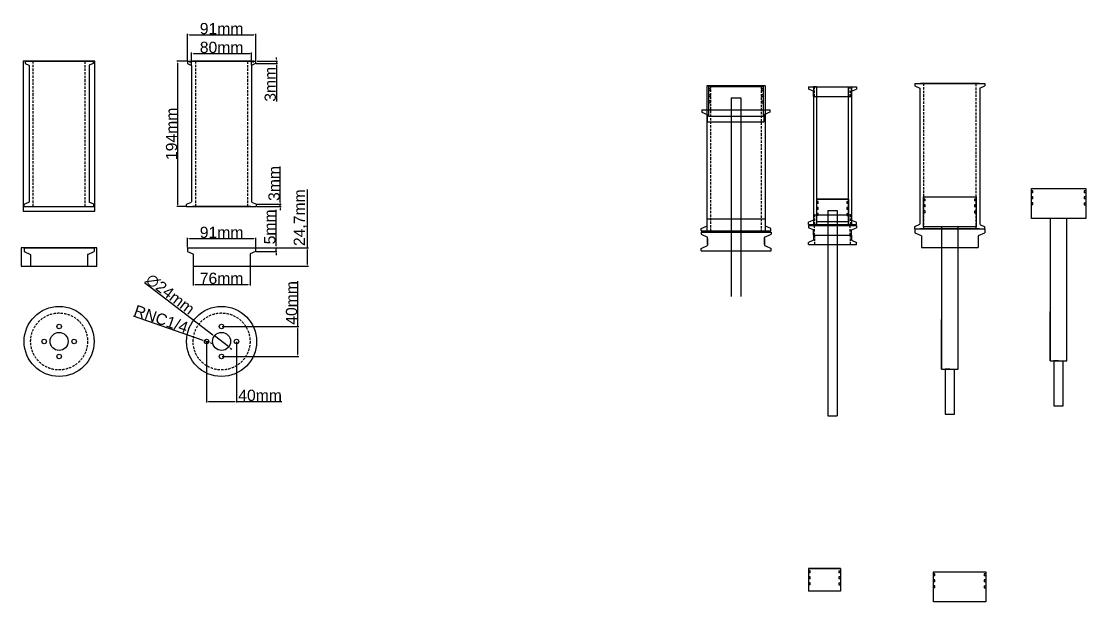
# Model space of a CAD drawing. Header units: centimetres. Extents: x 6534 to 31506, y 42826 to 109107.
# Drawn here: x 12514 to 13935, y 51168 to 51942 of the extents above; entities that cross this region are included whole.
import ezdxf

# ---------------------------------------------------------------- set-up
doc = ezdxf.new("R2010")
doc.units = ezdxf.units.CM
doc.header["$LTSCALE"] = 0.5
doc.linetypes.add('DASHED2', pattern=[9.525, 6.35, -3.175])
doc.styles.get("Standard").update_dxf_attribs({"font": 'arial.ttf'})
doc.dimstyles.new('ISO-25', dxfattribs={"dimtxt": 15, "dimasz": 2.5, "dimexe": 1.25, "dimexo": 0.625, "dimtad": 1, "dimtxsty": 'Standard', "dimcen": 2.5, "dimclrd": 1, "dimclre": 1, "dimadec": 0, "dimazin": 0, "dimtfac": 1, "dimtmove": 0, "dimatfit": 3, "dimfxl": 1, "dimarcsym": 0})

# ---------------------------------------------------------------- blocks, each defined once
blk = doc.blocks.new('*D456')
at = {"color": 1, "lineweight": -2, "transparency": 16777216}
for p, q in [((12736.1, 51889.8), (12736.1, 51925.6)), ((12827.1, 51889.8), (12827.1, 51925.6)), ((12738.6, 51924.3), (12824.6, 51924.3))]:
    blk.add_line(p, q, dxfattribs=at)
at = {"color": 1, "transparency": 16777216}
for points in [[(12738.6, 51924.7), (12738.6, 51923.9), (12736.1, 51924.3)], [(12824.6, 51924.7), (12824.6, 51923.9), (12827.1, 51924.3)]]:
    blk.add_solid(points, dxfattribs=at)
at = {"layer": 'Defpoints', "color": 0, "transparency": 16777216}
for p in [(12827.1, 51924.3), (12736.1, 51889.2), (12827.1, 51889.2)]:
    blk.add_point(p, dxfattribs=at)
at = {"color": 0, "transparency": 16777216, "insert": (12781.6, 51932.6), "char_height": 15, "attachment_point": 5}
blk.add_mtext('91mm', dxfattribs=at)
blk = doc.blocks.new('*D457')
at = {"color": 1, "lineweight": -2, "transparency": 16777216}
for p, q in [((12741.6, 51884), (12741.6, 51900.6)), ((12744.1, 51899.3), (12819.1, 51899.3)), ((12821.6, 51883.7), (12821.6, 51900.6))]:
    blk.add_line(p, q, dxfattribs=at)
at = {"color": 1, "transparency": 16777216}
for points in [[(12744.1, 51899.7), (12744.1, 51898.9), (12741.6, 51899.3)], [(12819.1, 51899.7), (12819.1, 51898.9), (12821.6, 51899.3)]]:
    blk.add_solid(points, dxfattribs=at)
at = {"layer": 'Defpoints', "color": 0, "transparency": 16777216}
for p in [(12821.6, 51899.3), (12741.6, 51883.4), (12821.6, 51883.1)]:
    blk.add_point(p, dxfattribs=at)
at = {"color": 0, "transparency": 16777216, "insert": (12781.6, 51907.6), "char_height": 15, "attachment_point": 5}
blk.add_mtext('80mm', dxfattribs=at)
blk = doc.blocks.new('*D458')
at = {"color": 1, "lineweight": -2, "transparency": 16777216}
for p, q in [((12827.7, 51886.2), (12856.1, 51886.2)), ((12829, 51889.2), (12856.1, 51889.2)), ((12854.9, 51891.7), (12854.9, 51894.2)), ((12854.9, 51889.2), (12854.9, 51886.2)), ((12854.9, 51883.7), (12854.9, 51835.6))]:
    blk.add_line(p, q, dxfattribs=at)
at = {"color": 1, "transparency": 16777216}
for points in [[(12854.4, 51891.7), (12855.3, 51891.7), (12854.9, 51889.2)], [(12854.4, 51883.7), (12855.3, 51883.7), (12854.9, 51886.2)]]:
    blk.add_solid(points, dxfattribs=at)
at = {"layer": 'Defpoints', "color": 0, "transparency": 16777216}
for p in [(12827.1, 51886.2), (12828.3, 51889.2), (12854.9, 51886.2)]:
    blk.add_point(p, dxfattribs=at)
at = {"color": 0, "transparency": 16777216, "insert": (12846.6, 51858.4), "char_height": 15, "attachment_point": 5, "rotation": 90}
blk.add_mtext('3mm', dxfattribs=at)
blk = doc.blocks.new('*D459')
at = {"color": 1, "lineweight": -2, "transparency": 16777216}
for p, q in [((12860, 51700.7), (12860, 51748.8)), ((12829, 51698.2), (12861.2, 51698.2)), ((12860, 51695.2), (12860, 51698.2)), ((12829, 51695.2), (12861.2, 51695.2)), ((12860, 51692.7), (12860, 51690.2))]:
    blk.add_line(p, q, dxfattribs=at)
at = {"color": 1, "transparency": 16777216}
for points in [[(12859.5, 51700.7), (12860.4, 51700.7), (12860, 51698.2)], [(12859.5, 51692.7), (12860.4, 51692.7), (12860, 51695.2)]]:
    blk.add_solid(points, dxfattribs=at)
at = {"layer": 'Defpoints', "color": 0, "transparency": 16777216}
for p in [(12828.3, 51698.2), (12860, 51698.2), (12828.3, 51695.2)]:
    blk.add_point(p, dxfattribs=at)
at = {"color": 0, "transparency": 16777216, "insert": (12851.7, 51726), "char_height": 15, "attachment_point": 5, "rotation": 90}
blk.add_mtext('3mm', dxfattribs=at)
blk = doc.blocks.new('*D460')
at = {"color": 1, "lineweight": -2, "transparency": 16777216}
for p, q in [((12735.5, 51889.2), (12721.9, 51889.2)), ((12723.2, 51697.7), (12723.2, 51886.7)), ((12734.2, 51695.2), (12721.9, 51695.2))]:
    blk.add_line(p, q, dxfattribs=at)
at = {"color": 1, "transparency": 16777216}
for points in [[(12722.8, 51886.7), (12723.6, 51886.7), (12723.2, 51889.2)], [(12722.8, 51697.7), (12723.6, 51697.7), (12723.2, 51695.2)]]:
    blk.add_solid(points, dxfattribs=at)
at = {"layer": 'Defpoints', "color": 0, "transparency": 16777216}
for p in [(12723.2, 51889.2), (12736.1, 51889.2), (12734.8, 51695.2)]:
    blk.add_point(p, dxfattribs=at)
at = {"color": 0, "transparency": 16777216, "insert": (12714.9, 51792.2), "char_height": 15, "attachment_point": 5, "rotation": 90}
blk.add_mtext('194mm', dxfattribs=at)
blk = doc.blocks.new('*D461')
at = {"color": 1, "lineweight": -2, "transparency": 16777216}
for p, q in [((12736.1, 51640.9), (12736.1, 51653.7)), ((12738.6, 51652.4), (12824.6, 51652.4)), ((12827.1, 51640.9), (12827.1, 51653.7))]:
    blk.add_line(p, q, dxfattribs=at)
at = {"color": 1, "transparency": 16777216}
for points in [[(12738.6, 51652.8), (12738.6, 51652), (12736.1, 51652.4)], [(12824.6, 51652.8), (12824.6, 51652), (12827.1, 51652.4)]]:
    blk.add_solid(points, dxfattribs=at)
at = {"layer": 'Defpoints', "color": 0, "transparency": 16777216}
for p in [(12827.1, 51652.4), (12736.1, 51640.3), (12827.1, 51640.3)]:
    blk.add_point(p, dxfattribs=at)
at = {"color": 0, "transparency": 16777216, "insert": (12781.6, 51660.7), "char_height": 15, "attachment_point": 5}
blk.add_mtext('91mm', dxfattribs=at)
blk = doc.blocks.new('*D462')
at = {"color": 1, "lineweight": -2, "transparency": 16777216}
for p, q in [((12854.3, 51642.8), (12854.3, 51690.9)), ((12827.7, 51640.3), (12855.5, 51640.3)), ((12827.7, 51635.3), (12855.5, 51635.3)), ((12854.3, 51635.3), (12854.3, 51640.3)), ((12854.3, 51632.8), (12854.3, 51630.3))]:
    blk.add_line(p, q, dxfattribs=at)
at = {"color": 1, "transparency": 16777216}
for points in [[(12853.9, 51642.8), (12854.7, 51642.8), (12854.3, 51640.3)], [(12853.9, 51632.8), (12854.7, 51632.8), (12854.3, 51635.3)]]:
    blk.add_solid(points, dxfattribs=at)
at = {"layer": 'Defpoints', "color": 0, "transparency": 16777216}
for p in [(12827.1, 51640.3), (12827.1, 51635.3), (12854.3, 51640.3)]:
    blk.add_point(p, dxfattribs=at)
at = {"color": 0, "transparency": 16777216, "insert": (12846, 51668.1), "char_height": 15, "attachment_point": 5, "rotation": 90}
blk.add_mtext('5mm', dxfattribs=at)
blk = doc.blocks.new('*D463')
at = {"color": 1, "lineweight": -2, "transparency": 16777216}
for p, q in [((12743.6, 51615), (12743.6, 51589.9)), ((12819.6, 51615), (12819.6, 51589.9)), ((12746.1, 51591.2), (12817.1, 51591.2))]:
    blk.add_line(p, q, dxfattribs=at)
at = {"color": 1, "transparency": 16777216}
for points in [[(12746.1, 51591.6), (12746.1, 51590.7), (12743.6, 51591.2)], [(12817.1, 51591.6), (12817.1, 51590.7), (12819.6, 51591.2)]]:
    blk.add_solid(points, dxfattribs=at)
at = {"layer": 'Defpoints', "color": 0, "transparency": 16777216}
for p in [(12743.6, 51615.6), (12819.6, 51615.6), (12819.6, 51591.2)]:
    blk.add_point(p, dxfattribs=at)
at = {"color": 0, "transparency": 16777216, "insert": (12781.6, 51599.4), "char_height": 15, "attachment_point": 5}
blk.add_mtext('76mm', dxfattribs=at)
blk = doc.blocks.new('*D464')
at = {"color": 1, "lineweight": -2, "transparency": 16777216}
for p, q in [((12761.6, 51514.6), (12761.6, 51433.7)), ((12801.6, 51514.6), (12801.6, 51433.7)), ((12764.1, 51434.9), (12799.1, 51434.9)), ((12801.6, 51434.9), (12861.9, 51434.9))]:
    blk.add_line(p, q, dxfattribs=at)
at = {"color": 1, "transparency": 16777216}
for points in [[(12764.1, 51435.4), (12764.1, 51434.5), (12761.6, 51434.9)], [(12799.1, 51435.4), (12799.1, 51434.5), (12801.6, 51434.9)]]:
    blk.add_solid(points, dxfattribs=at)
at = {"layer": 'Defpoints', "color": 0, "transparency": 16777216}
for p in [(12761.6, 51515.2), (12801.6, 51515.2), (12801.6, 51434.9)]:
    blk.add_point(p, dxfattribs=at)
at = {"color": 0, "transparency": 16777216, "insert": (12833, 51443.2), "char_height": 15, "attachment_point": 5}
blk.add_mtext('40mm', dxfattribs=at)
blk = doc.blocks.new('*D465')
at = {"color": 1, "lineweight": -2, "transparency": 16777216}
for p, q in [((12883.3, 51535.2), (12883.3, 51595.6)), ((12782.2, 51535.2), (12884.5, 51535.2)), ((12883.3, 51497.7), (12883.3, 51532.7)), ((12782.2, 51495.2), (12884.5, 51495.2))]:
    blk.add_line(p, q, dxfattribs=at)
at = {"color": 1, "transparency": 16777216}
for points in [[(12882.9, 51532.7), (12883.7, 51532.7), (12883.3, 51535.2)], [(12882.9, 51497.7), (12883.7, 51497.7), (12883.3, 51495.2)]]:
    blk.add_solid(points, dxfattribs=at)
at = {"layer": 'Defpoints', "color": 0, "transparency": 16777216}
for p in [(12781.6, 51535.2), (12883.3, 51535.2), (12781.6, 51495.2)]:
    blk.add_point(p, dxfattribs=at)
at = {"color": 0, "transparency": 16777216, "insert": (12875, 51566.6), "char_height": 15, "attachment_point": 5, "rotation": 90}
blk.add_mtext('40mm', dxfattribs=at)
blk = doc.blocks.new('*D466')
at = {"color": 1, "lineweight": -2, "transparency": 16777216}
for p, q in [((12678.5, 51593.7), (12770, 51524)), ((12791.1, 51507.9), (12772, 51522.5)), ((12793.1, 51506.4), (12795.1, 51504.9))]:
    blk.add_line(p, q, dxfattribs=at)
at = {"color": 1, "transparency": 16777216}
for points in [[(12770.3, 51524.3), (12769.8, 51523.7), (12772, 51522.5)], [(12793.4, 51506.8), (12792.9, 51506.1), (12791.1, 51507.9)]]:
    blk.add_solid(points, dxfattribs=at)
at = {"layer": 'Defpoints', "color": 0, "transparency": 16777216}
for p in [(12772, 51522.5), (12791.1, 51507.9)]:
    blk.add_point(p, dxfattribs=at)
at = {"color": 0, "transparency": 16777216, "insert": (12713, 51578.3), "char_height": 15, "attachment_point": 5, "rotation": 322.727}
blk.add_mtext('∅24mm', dxfattribs=at)
blk = doc.blocks.new('*D467')
at = {"color": 1, "lineweight": -2, "transparency": 16777216}
for p, q in [((12663.5, 51549.2), (12756.4, 51517)), ((12764.4, 51514.2), (12758.7, 51516.2)), ((12766.8, 51513.4), (12769.1, 51512.6))]:
    blk.add_line(p, q, dxfattribs=at)
at = {"color": 1, "transparency": 16777216}
for points in [[(12756.5, 51517.4), (12756.2, 51516.6), (12758.7, 51516.2)], [(12766.9, 51513.8), (12766.6, 51513), (12764.4, 51514.2)]]:
    blk.add_solid(points, dxfattribs=at)
at = {"layer": 'Defpoints', "color": 0, "transparency": 16777216}
for p in [(12758.7, 51516.2), (12764.4, 51514.2)]:
    blk.add_point(p, dxfattribs=at)
at = {"color": 0, "transparency": 16777216, "insert": (12700.8, 51545.1), "char_height": 15, "attachment_point": 5, "rotation": 340.883}
blk.add_mtext('RNC1/4', dxfattribs=at)
blk = doc.blocks.new('*D468')
at = {"color": 1, "lineweight": -2, "transparency": 16777216}
for p, q in [((12896.4, 51640.3), (12896.4, 51717.8)), ((12827.7, 51640.3), (12897.6, 51640.3)), ((12896.4, 51618.1), (12896.4, 51637.8)), ((12820.2, 51615.6), (12897.6, 51615.6))]:
    blk.add_line(p, q, dxfattribs=at)
at = {"color": 1, "transparency": 16777216}
for points in [[(12896, 51637.8), (12896.8, 51637.8), (12896.4, 51640.3)], [(12896, 51618.1), (12896.8, 51618.1), (12896.4, 51615.6)]]:
    blk.add_solid(points, dxfattribs=at)
at = {"layer": 'Defpoints', "color": 0, "transparency": 16777216}
for p in [(12827.1, 51640.3), (12896.4, 51640.3), (12819.6, 51615.6)]:
    blk.add_point(p, dxfattribs=at)
at = {"color": 0, "transparency": 16777216, "insert": (12886.8, 51680.3), "char_height": 15, "attachment_point": 5, "rotation": 90}
blk.add_mtext('24,7mm', dxfattribs=at)

msp = doc.modelspace()

# ---------------------------------------------------------------- linework, layer by layer
at = {"color": 1}
for p, q in [((12612.486, 51889.193), (12516.886, 51889.193)), ((12516.886, 51889.193), (12516.886, 51689.193)), ((12612.486, 51689.193), (12612.486, 51889.193)), ((12516.886, 51689.193), (12612.486, 51689.193)), ((12615.186, 51640.296), (12514.186, 51640.296)), ((12514.186, 51640.296), (12514.186, 51615.596)), ((12615.186, 51615.596), (12615.186, 51640.296)), ((12514.186, 51615.596), (12615.186, 51615.596))]:
    msp.add_line(p, q, dxfattribs=at)
for p, q in [((12519.186, 51889.193), (12610.186, 51889.193)), ((12519.186, 51889.193), (12519.186, 51886.193)), ((12519.186, 51886.193), (12524.394, 51883.813)), ((12524.686, 51883.358), (12524.686, 51701.486)), ((12603.686, 51889.193), (12525.686, 51889.193)), ((12604.686, 51883.358), (12604.686, 51701.486)), ((12610.186, 51886.193), (12604.979, 51883.813)), ((12610.186, 51889.193), (12610.186, 51886.193)), ((12736.08, 51889.193), (12827.08, 51889.193)), ((12736.08, 51889.193), (12827.08, 51889.193)), ((12736.08, 51889.193), (12827.08, 51889.193)), ((12736.08, 51889.193), (12736.08, 51886.193)), ((12736.08, 51886.193), (12741.58, 51883.679)), ((12738.38, 51889.193), (12740.38, 51889.193)), ((12741.58, 51883.679), (12741.58, 51701.486)), ((12820.58, 51889.193), (12742.58, 51889.193)), ((12742.58, 51889.193), (12746.08, 51889.193)), ((12827.08, 51886.193), (12821.58, 51883.679)), ((12821.58, 51883.679), (12821.58, 51701.486)), ((12824.78, 51889.193), (12822.78, 51889.193)), ((12827.08, 51889.193), (12827.08, 51886.193)), ((13507.426, 51856.221), (13429.426, 51856.221)), ((13429.426, 51856.221), (13429.426, 51661.221)), ((13432.176, 51815.221), (13432.176, 51855.221)), ((13432.176, 51855.221), (13504.676, 51855.221)), ((13504.676, 51855.221), (13504.676, 51815.221)), ((13507.426, 51856.221), (13507.426, 51661.221)), ((13565.095, 51854.862), (13629.095, 51854.862)), ((13565.095, 51854.862), (13565.095, 51851.862)), ((13575.845, 51854.862), (13571.845, 51854.862)), ((13571.845, 51854.862), (13571.845, 51669.862)), ((13571.845, 51854.862), (13571.845, 51822.862)), ((13571.845, 51854.862), (13571.845, 51822.862)), ((13571.845, 51854.862), (13622.345, 51854.862)), ((13571.845, 51854.862), (13622.345, 51854.862)), ((13575.845, 51854.862), (13575.845, 51669.862)), ((13618.345, 51669.862), (13618.345, 51854.862)), ((13618.345, 51854.862), (13622.345, 51854.862)), ((13622.345, 51854.862), (13622.345, 51669.862)), ((13629.095, 51854.862), (13629.095, 51851.862)), ((13707.117, 51859.304), (13800.617, 51859.304)), ((13707.117, 51859.304), (13707.117, 51856.304)), ((13707.117, 51856.304), (13713.867, 51853.218)), ((13708.367, 51859.304), (13799.367, 51859.304)), ((13792.867, 51859.304), (13714.867, 51859.304)), ((13714.867, 51859.304), (13718.367, 51859.304)), ((13793.867, 51853.218), (13800.617, 51856.304)), ((13800.617, 51859.304), (13800.617, 51856.304)), ((13434.276, 51852.221), (13432.176, 51852.221)), ((13434.276, 51849.621), (13432.176, 51849.621)), ((13434.276, 51844.221), (13432.176, 51844.221)), ((13434.276, 51841.621), (13432.176, 51841.621)), ((13434.276, 51849.621), (13434.276, 51852.221)), ((13434.276, 51841.621), (13434.276, 51844.221)), ((13462.076, 51840.221), (13474.776, 51840.221)), ((13462.076, 51840.221), (13462.076, 51575.221)), ((13474.776, 51840.221), (13474.776, 51575.221)), ((13502.576, 51852.221), (13502.576, 51849.621)), ((13504.676, 51852.221), (13502.576, 51852.221)), ((13504.676, 51849.621), (13502.576, 51849.621)), ((13502.576, 51844.221), (13502.576, 51841.621)), ((13504.676, 51844.221), (13502.576, 51844.221)), ((13504.676, 51841.621), (13502.576, 51841.621)), ((13571.695, 51849.162), (13565.095, 51851.862)), ((13571.695, 51842.162), (13571.695, 51849.162)), ((13571.695, 51842.162), (13573.195, 51842.162)), ((13571.695, 51842.162), (13622.495, 51842.162)), ((13622.495, 51842.162), (13620.995, 51842.162)), ((13622.495, 51849.162), (13629.095, 51851.862)), ((13622.495, 51842.162), (13622.495, 51849.162)), ((13713.867, 51853.218), (13713.867, 51671.596)), ((13793.867, 51853.218), (13793.867, 51671.596)), ((13434.276, 51836.221), (13432.176, 51836.221)), ((13434.276, 51833.621), (13432.176, 51833.621)), ((13434.276, 51833.621), (13434.276, 51836.221)), ((13502.576, 51836.221), (13502.576, 51833.621)), ((13502.576, 51836.221), (13504.676, 51836.221)), ((13502.576, 51833.621), (13504.676, 51833.621)), ((13422.676, 51824.221), (13513.676, 51824.221)), ((13422.676, 51824.221), (13422.676, 51821.221)), ((13422.676, 51821.221), (13429.884, 51817.926)), ((13430.176, 51808.221), (13430.176, 51817.471)), ((13504.676, 51815.221), (13432.176, 51815.221)), ((13492.126, 51815.221), (13466.226, 51815.221)), ((13506.176, 51808.221), (13506.176, 51817.471)), ((13513.676, 51821.221), (13506.468, 51817.926)), ((13513.676, 51824.221), (13513.676, 51821.221)), ((13430.176, 51808.221), (13506.176, 51808.221)), ((12518.186, 51698.193), (12524.394, 51701.031)), ((12518.186, 51695.193), (12518.186, 51698.193)), ((12611.186, 51698.193), (12604.979, 51701.031)), ((12611.186, 51695.193), (12611.186, 51698.193)), ((12734.83, 51698.193), (12741.58, 51701.279)), ((12734.83, 51695.193), (12734.83, 51698.193)), ((12821.58, 51701.279), (12828.33, 51698.193)), ((12828.33, 51695.193), (12828.33, 51698.193)), ((13618.345, 51704.862), (13575.845, 51704.862)), ((13575.845, 51704.862), (13618.345, 51704.862)), ((13575.845, 51704.862), (13575.845, 51674.862)), ((13577.945, 51701.862), (13575.845, 51701.862)), ((13577.945, 51699.262), (13575.845, 51699.262)), ((13577.945, 51699.262), (13577.945, 51701.862)), ((13584.145, 51704.862), (13610.045, 51704.862)), ((13586.245, 51704.862), (13607.945, 51704.862)), ((13616.245, 51701.862), (13616.245, 51699.262)), ((13616.245, 51701.862), (13618.345, 51701.862)), ((13618.345, 51699.262), (13616.245, 51699.262)), ((13618.345, 51704.862), (13618.345, 51674.862)), ((12518.186, 51695.193), (12611.186, 51695.193)), ((12524.686, 51695.193), (12604.686, 51695.193)), ((12734.83, 51695.193), (12828.33, 51695.193)), ((12736.08, 51695.193), (12827.08, 51695.193)), ((12820.58, 51695.193), (12742.58, 51695.193)), ((12742.58, 51695.193), (12746.08, 51695.193)), ((13571.695, 51684.062), (13573.195, 51684.062)), ((13571.695, 51684.062), (13622.495, 51684.062)), ((13571.695, 51684.062), (13571.695, 51677.062)), ((13571.695, 51684.062), (13573.195, 51684.062)), ((13571.695, 51684.062), (13622.495, 51684.062)), ((13577.945, 51693.862), (13575.845, 51693.862)), ((13577.945, 51691.262), (13575.845, 51691.262)), ((13577.945, 51685.862), (13575.845, 51685.862)), ((13577.945, 51691.262), (13577.945, 51693.862)), ((13577.945, 51683.262), (13577.945, 51685.862)), ((13590.745, 51689.862), (13603.445, 51689.862)), ((13590.745, 51689.862), (13590.745, 51415.862)), ((13603.445, 51689.862), (13603.445, 51415.862)), ((13616.245, 51693.862), (13616.245, 51691.262)), ((13618.345, 51693.862), (13616.245, 51693.862)), ((13618.345, 51691.262), (13616.245, 51691.262)), ((13616.245, 51685.862), (13616.245, 51683.262)), ((13616.245, 51685.862), (13618.345, 51685.862)), ((13622.495, 51684.062), (13620.995, 51684.062)), ((13622.495, 51684.062), (13620.995, 51684.062)), ((13622.495, 51684.062), (13622.495, 51677.062)), ((13429.426, 51678.721), (13507.426, 51678.721)), ((13429.426, 51678.721), (13429.426, 51669.471)), ((13571.695, 51677.062), (13565.095, 51674.362)), ((13565.095, 51671.362), (13565.095, 51674.362)), ((13565.095, 51671.362), (13629.095, 51671.362)), ((13565.095, 51669.862), (13629.095, 51669.862)), ((13565.095, 51669.862), (13565.095, 51666.862)), ((13571.845, 51669.862), (13575.845, 51669.862)), ((13577.945, 51683.262), (13575.845, 51683.262)), ((13618.345, 51674.862), (13575.845, 51674.862)), ((13575.845, 51670.862), (13575.845, 51671.362)), ((13575.845, 51671.362), (13618.345, 51671.362)), ((13575.845, 51669.862), (13575.845, 51670.862)), ((13575.845, 51669.862), (13618.345, 51669.862)), ((13607.945, 51674.862), (13586.245, 51674.862)), ((13616.245, 51683.262), (13618.345, 51683.262)), ((13618.345, 51671.362), (13618.345, 51669.862)), ((13622.345, 51669.862), (13618.345, 51669.862)), ((13622.495, 51677.062), (13629.095, 51674.362)), ((13629.095, 51671.362), (13629.095, 51674.362)), ((13629.095, 51669.862), (13629.095, 51666.862)), ((13707.117, 51668.511), (13713.867, 51671.596)), ((13793.867, 51671.389), (13800.617, 51668.304)), ((13887.993, 51679.135), (13887.995, 51489.135)), ((13909.995, 51489.135), (13909.995, 51679.135)), ((13421.676, 51661.221), (13515.176, 51661.221)), ((13421.676, 51661.221), (13421.676, 51658.221)), ((13421.676, 51658.221), (13430.134, 51654.355)), ((13421.926, 51665.721), (13429.134, 51669.016)), ((13421.926, 51662.721), (13421.926, 51665.721)), ((13421.926, 51662.721), (13514.926, 51662.721)), ((13429.426, 51661.221), (13432.926, 51661.221)), ((13432.176, 51662.721), (13504.676, 51662.721)), ((13432.176, 51662.721), (13432.176, 51661.221)), ((13504.676, 51662.721), (13504.676, 51661.221)), ((13506.718, 51654.355), (13515.176, 51658.221)), ((13514.926, 51665.721), (13507.718, 51669.016)), ((13514.926, 51662.721), (13514.926, 51665.721)), ((13515.176, 51661.221), (13515.176, 51658.221)), ((13571.695, 51664.162), (13565.095, 51666.862)), ((13571.695, 51657.162), (13571.695, 51664.162)), ((13571.695, 51657.162), (13573.195, 51657.162)), ((13571.695, 51657.162), (13622.495, 51657.162)), ((13571.695, 51657.162), (13571.695, 51650.162)), ((13571.695, 51657.162), (13573.195, 51657.162)), ((13571.695, 51657.162), (13622.495, 51657.162)), ((13622.495, 51657.162), (13620.995, 51657.162)), ((13622.495, 51657.162), (13620.995, 51657.162)), ((13622.495, 51664.162), (13629.095, 51666.862)), ((13622.495, 51657.162), (13622.495, 51664.162)), ((13622.495, 51657.162), (13622.495, 51650.162)), ((13707.117, 51665.511), (13707.117, 51668.511)), ((13707.117, 51665.304), (13800.617, 51665.304)), ((13707.117, 51665.304), (13707.117, 51660.304)), ((13707.117, 51665.304), (13800.617, 51665.304)), ((13707.117, 51660.304), (13715.575, 51656.437)), ((13708.367, 51665.304), (13799.367, 51665.304)), ((13792.867, 51665.304), (13714.867, 51665.304)), ((13715.867, 51655.983), (13715.867, 51640.604)), ((13716.117, 51665.304), (13719.617, 51665.304)), ((13716.117, 51665.304), (13719.617, 51665.304)), ((13742.867, 51668.304), (13742.869, 51478.304)), ((13764.869, 51478.304), (13764.869, 51668.304)), ((13791.867, 51655.983), (13791.867, 51640.604)), ((13792.159, 51656.437), (13800.617, 51660.304)), ((13800.617, 51665.304), (13800.617, 51668.304)), ((13800.617, 51665.304), (13800.617, 51660.304)), ((13421.676, 51639.221), (13430.134, 51643.087)), ((13430.426, 51645.221), (13430.426, 51653.9)), ((13430.426, 51652.221), (13430.426, 51643.542)), ((13506.426, 51645.221), (13506.426, 51653.9)), ((13506.426, 51652.221), (13506.426, 51643.542)), ((13506.718, 51643.087), (13515.176, 51639.221)), ((13571.695, 51650.162), (13565.095, 51647.462)), ((13565.095, 51644.462), (13565.095, 51647.462)), ((13565.095, 51644.462), (13629.095, 51644.462)), ((13622.495, 51650.162), (13629.095, 51647.462)), ((13629.095, 51644.462), (13629.095, 51647.462)), ((12517.936, 51640.296), (12611.436, 51640.296)), ((12517.936, 51640.296), (12517.936, 51635.296)), ((12517.936, 51635.296), (12526.394, 51631.429)), ((12525.686, 51640.296), (12529.186, 51640.296)), ((12526.686, 51630.974), (12526.686, 51615.596)), ((12602.686, 51630.974), (12602.686, 51615.596)), ((12602.979, 51631.429), (12611.436, 51635.296)), ((12611.436, 51640.296), (12611.436, 51635.296)), ((12736.08, 51640.296), (12827.08, 51640.296)), ((12736.08, 51640.296), (12827.08, 51640.296)), ((12736.08, 51640.296), (12736.08, 51635.296)), ((12736.08, 51635.296), (12743.288, 51632.001)), ((12742.58, 51640.296), (12746.08, 51640.296)), ((12743.58, 51631.546), (12743.58, 51615.596)), ((12819.58, 51631.546), (12819.58, 51615.596)), ((12827.08, 51635.296), (12819.872, 51632.001)), ((12827.08, 51640.296), (12827.08, 51635.296)), ((13421.676, 51636.221), (13421.676, 51639.221)), ((13421.676, 51636.221), (13515.176, 51636.221)), ((13515.176, 51636.221), (13515.176, 51639.221)), ((13715.867, 51640.604), (13791.867, 51640.604)), ((12526.686, 51615.596), (12602.686, 51615.596)), ((12743.58, 51615.596), (12819.58, 51615.596)), ((13742.869, 51478.304), (13742.869, 51544.476)), ((13887.995, 51489.135), (13887.995, 51555.307)), ((13887.995, 51489.135), (13909.995, 51489.135)), ((13898.995, 51489.135), (13892.645, 51489.135)), ((13892.645, 51489.135), (13892.645, 51429.135)), ((13905.345, 51429.135), (13905.345, 51489.135)), ((13742.869, 51478.304), (13764.869, 51478.304)), ((13753.869, 51478.304), (13747.519, 51478.304)), ((13747.519, 51478.304), (13747.519, 51418.304)), ((13760.219, 51418.304), (13760.219, 51478.304)), ((13892.645, 51429.135), (13905.345, 51429.135)), ((13590.745, 51415.862), (13603.445, 51415.862)), ((13747.519, 51418.304), (13760.219, 51418.304)), ((13607.715, 51212.161), (13565.215, 51212.161)), ((13565.215, 51212.161), (13607.715, 51212.161)), ((13565.215, 51212.161), (13565.215, 51182.161)), ((13567.315, 51209.161), (13565.215, 51209.161)), ((13567.315, 51206.561), (13565.215, 51206.561)), ((13567.315, 51201.161), (13565.215, 51201.161)), ((13567.315, 51206.561), (13567.315, 51209.161)), ((13567.315, 51198.561), (13567.315, 51201.161)), ((13573.515, 51212.161), (13599.415, 51212.161)), ((13575.615, 51212.161), (13597.315, 51212.161)), ((13605.615, 51209.161), (13605.615, 51206.561)), ((13605.615, 51209.161), (13607.715, 51209.161)), ((13607.715, 51206.561), (13605.615, 51206.561)), ((13605.615, 51201.161), (13605.615, 51198.561)), ((13607.715, 51201.161), (13605.615, 51201.161)), ((13607.715, 51212.161), (13607.715, 51182.161)), ((13567.315, 51198.561), (13565.215, 51198.561)), ((13567.315, 51193.161), (13565.215, 51193.161)), ((13567.315, 51190.561), (13565.215, 51190.561)), ((13567.315, 51190.561), (13567.315, 51193.161)), ((13607.715, 51198.561), (13605.615, 51198.561)), ((13605.615, 51193.161), (13605.615, 51190.561)), ((13605.615, 51193.161), (13607.715, 51193.161)), ((13605.615, 51190.561), (13607.715, 51190.561)), ((13607.715, 51182.161), (13565.215, 51182.161)), ((13597.315, 51182.161), (13575.615, 51182.161))]:
    msp.add_line(p, q)
at = {"linetype": 'DASHED2'}
for p, q in [((12529.686, 51889.193), (12529.686, 51695.193)), ((12599.686, 51695.193), (12599.686, 51889.193)), ((12746.58, 51889.193), (12746.58, 51695.193)), ((12816.58, 51695.193), (12816.58, 51889.193)), ((13434.426, 51856.221), (13434.426, 51661.221)), ((13502.426, 51661.221), (13502.426, 51856.221)), ((13573.195, 51842.162), (13573.195, 51854.862)), ((13620.995, 51842.162), (13620.995, 51854.862)), ((13718.867, 51859.304), (13718.867, 51665.304)), ((13788.867, 51665.304), (13788.867, 51859.304)), ((13573.195, 51684.062), (13573.195, 51671.362)), ((13620.995, 51684.062), (13620.995, 51671.362)), ((13573.195, 51657.162), (13573.195, 51669.862)), ((13620.995, 51657.162), (13620.995, 51669.862)), ((13573.195, 51657.162), (13573.195, 51644.462)), ((13620.995, 51657.162), (13620.995, 51644.462))]:
    msp.add_line(p, q, dxfattribs=at)
at = {"color": 3}
for p, q in [((13862.743, 51679.135), (13862.743, 51719.135)), ((13862.743, 51719.135), (13935.243, 51719.135)), ((13864.843, 51716.135), (13862.743, 51716.135)), ((13864.843, 51713.535), (13862.743, 51713.535)), ((13864.843, 51713.535), (13864.843, 51716.135)), ((13933.143, 51716.135), (13933.143, 51713.535)), ((13935.243, 51716.135), (13933.143, 51716.135)), ((13935.243, 51713.535), (13933.143, 51713.535)), ((13935.243, 51719.135), (13935.243, 51679.135)), ((13718.867, 51668.304), (13718.867, 51708.304)), ((13718.867, 51708.304), (13788.867, 51708.304)), ((13720.967, 51705.304), (13718.867, 51705.304)), ((13720.967, 51702.704), (13718.867, 51702.704)), ((13720.967, 51702.704), (13720.967, 51705.304)), ((13786.767, 51705.304), (13786.767, 51702.704)), ((13788.867, 51705.304), (13786.767, 51705.304)), ((13788.867, 51702.704), (13786.767, 51702.704)), ((13788.867, 51708.304), (13788.867, 51668.304)), ((13864.843, 51708.135), (13862.743, 51708.135)), ((13864.843, 51705.535), (13862.743, 51705.535)), ((13864.843, 51700.135), (13862.743, 51700.135)), ((13864.843, 51705.535), (13864.843, 51708.135)), ((13864.843, 51697.535), (13864.843, 51700.135)), ((13933.143, 51708.135), (13933.143, 51705.535)), ((13935.243, 51708.135), (13933.143, 51708.135)), ((13935.243, 51705.535), (13933.143, 51705.535)), ((13933.143, 51700.135), (13933.143, 51697.535)), ((13933.143, 51700.135), (13935.243, 51700.135)), ((13720.967, 51697.304), (13718.867, 51697.304)), ((13720.967, 51694.704), (13718.867, 51694.704)), ((13720.967, 51689.304), (13718.867, 51689.304)), ((13720.967, 51686.704), (13718.867, 51686.704)), ((13720.967, 51694.704), (13720.967, 51697.304)), ((13720.967, 51686.704), (13720.967, 51689.304)), ((13786.767, 51697.304), (13786.767, 51694.704)), ((13788.867, 51697.304), (13786.767, 51697.304)), ((13788.867, 51694.704), (13786.767, 51694.704)), ((13786.767, 51689.304), (13786.767, 51686.704)), ((13786.767, 51689.304), (13788.867, 51689.304)), ((13786.767, 51686.704), (13788.867, 51686.704)), ((13864.843, 51697.535), (13862.743, 51697.535)), ((13933.143, 51697.535), (13935.243, 51697.535)), ((13935.243, 51679.135), (13862.743, 51679.135)), ((13922.693, 51679.135), (13896.793, 51679.135)), ((13788.867, 51668.304), (13718.867, 51668.304)), ((13777.567, 51668.304), (13751.667, 51668.304)), ((13731.824, 51167.887), (13731.824, 51207.887)), ((13731.824, 51207.887), (13801.824, 51207.887)), ((13733.924, 51204.887), (13731.824, 51204.887)), ((13733.924, 51202.287), (13731.824, 51202.287)), ((13733.924, 51202.287), (13733.924, 51204.887)), ((13799.724, 51204.887), (13799.724, 51202.287)), ((13801.824, 51204.887), (13799.724, 51204.887)), ((13801.824, 51202.287), (13799.724, 51202.287)), ((13801.824, 51207.887), (13801.824, 51167.887)), ((13733.924, 51196.887), (13731.824, 51196.887)), ((13733.924, 51194.287), (13731.824, 51194.287)), ((13733.924, 51188.887), (13731.824, 51188.887)), ((13733.924, 51194.287), (13733.924, 51196.887)), ((13733.924, 51186.287), (13733.924, 51188.887)), ((13799.724, 51196.887), (13799.724, 51194.287)), ((13801.824, 51196.887), (13799.724, 51196.887)), ((13801.824, 51194.287), (13799.724, 51194.287)), ((13799.724, 51188.887), (13799.724, 51186.287)), ((13799.724, 51188.887), (13801.824, 51188.887)), ((13733.924, 51186.287), (13731.824, 51186.287)), ((13799.724, 51186.287), (13801.824, 51186.287)), ((13801.824, 51167.887), (13731.824, 51167.887)), ((13790.524, 51167.887), (13764.624, 51167.887))]:
    msp.add_line(p, q, dxfattribs=at)
at = {"color": 1, "linetype": 'DASHED2'}
msp.add_line((12516.886, 51695.193), (12612.486, 51695.193), dxfattribs=at)
for centre, radius in [((12564.686, 51515.208), 46.75), ((12781.58, 51515.208), 46.75), ((12564.686, 51535.208), 3), ((12781.58, 51535.208), 3), ((12544.686, 51515.208), 3), ((12564.686, 51515.208), 12), ((12584.686, 51515.208), 3), ((12761.58, 51515.208), 3), ((12781.58, 51515.208), 12), ((12801.58, 51515.208), 3), ((12564.686, 51495.208), 3), ((12781.58, 51495.208), 3)]:
    msp.add_circle(centre, radius)
at = {"linetype": 'DASHED2'}
for centre in [(12564.686, 51515.208), (12781.58, 51515.208)]:
    msp.add_circle(centre, 38, dxfattribs=at)
for centre, radius, start, end in [((12524.186, 51883.358), 0.5, 0, 65.432829), ((12605.186, 51883.358), 0.5, 114.567171, 180), ((12739.38, 51889.193), 1, 180, 0), ((12823.78, 51889.193), 1, 180, 0), ((13429.676, 51817.471), 0.5, 0, 65.432829), ((13506.676, 51817.471), 0.5, 114.567171, 180), ((12524.186, 51701.486), 0.5, 294.567171, 0), ((12605.186, 51701.486), 0.5, 180, 245.432829), ((13428.926, 51669.471), 0.5, 294.567171, 0), ((13507.926, 51669.471), 0.5, 180, 245.432829), ((13715.367, 51655.983), 0.5, 0, 65.432829), ((13792.367, 51655.983), 0.5, 114.567171, 180), ((13429.926, 51653.9), 0.5, 0, 65.432829), ((13429.926, 51643.542), 0.5, 294.567171, 0), ((13506.926, 51653.9), 0.5, 114.567171, 180), ((13506.926, 51643.542), 0.5, 180, 245.432829), ((12526.186, 51630.974), 0.5, 0, 65.432829), ((12603.186, 51630.974), 0.5, 114.567171, 180), ((12743.08, 51631.546), 0.5, 0, 65.432829), ((12820.08, 51631.546), 0.5, 114.567171, 180)]:
    msp.add_arc(centre, radius, start, end)

# ---------------------------------------------------------------- dimensions: what is measured, and where the dimension line sits
for base, p1, p2, picture, middle in [((12827.08, 51924.329), (12736.08, 51889.193), (12827.08, 51889.193), '*D456', (12781.58, 51924.329)), ((12821.58, 51899.324), (12741.58, 51883.358), (12821.58, 51883.108), '*D457', (12781.58, 51899.324))]:
    dim = msp.add_linear_dim(base=base, p1=p1, p2=p2, dimstyle='ISO-25', override={"dimpost": 'mm'})
    dim.commit()
    dim.dimension.update_dxf_attribs({"geometry": picture, "text_midpoint": middle, "dimtype": 160})
for base, p1, p2, picture, middle in [((12723.189, 51889.193), (12734.83, 51695.193), (12736.08, 51889.193), '*D460', (12714.905, 51792.193)), ((12854.86, 51886.193), (12828.33, 51889.193), (12827.08, 51886.193), '*D458', (12846.572, 51858.401)), ((12859.965, 51698.193), (12828.33, 51695.193), (12828.33, 51698.193), '*D459', (12851.676, 51725.986)), ((12896.399, 51640.296), (12819.58, 51615.596), (12827.08, 51640.296), '*D468', (12886.76, 51680.286)), ((12854.291, 51640.296), (12827.08, 51635.296), (12827.08, 51640.296), '*D462', (12846.038, 51668.093)), ((12883.297, 51535.208), (12781.58, 51495.208), (12781.58, 51535.208), '*D465', (12875.013, 51566.635))]:
    dim = msp.add_linear_dim(base=base, p1=p1, p2=p2, angle=90, dimstyle='ISO-25', override={"dimpost": 'mm'})
    dim.commit()
    dim.dimension.update_dxf_attribs({"geometry": picture, "text_midpoint": middle})
for base, p1, p2, picture, middle in [((12827.08, 51652.43), (12736.08, 51640.296), (12827.08, 51640.296), '*D461', (12781.58, 51660.713)), ((12819.58, 51591.154), (12743.58, 51615.596), (12819.58, 51615.596), '*D463', (12781.58, 51599.438)), ((12801.58, 51434.944), (12761.58, 51515.208), (12801.58, 51515.208), '*D464', (12833.007, 51443.227))]:
    dim = msp.add_linear_dim(base=base, p1=p1, p2=p2, dimstyle='ISO-25', override={"dimpost": 'mm'})
    dim.commit()
    dim.dimension.update_dxf_attribs({"geometry": picture, "text_midpoint": middle})
dim = msp.add_diameter_dim_2p(p1=(12791.129, 51507.941), p2=(12772.031, 51522.475), dimstyle='ISO-25', override={"dimpost": 'mm'})
dim.commit()
dim.dimension.update_dxf_attribs({"geometry": '*D466', "text_midpoint": (12707.74, 51571.404), "dimtype": 163})
dim = msp.add_diameter_dim_2p(p1=(12764.415, 51514.226), p2=(12758.746, 51516.191), text='RNC1/4', dimstyle='ISO-25', override={"dimpost": 'mm'})
dim.commit()
dim.dimension.update_dxf_attribs({"geometry": '*D467', "text_midpoint": (12698.052, 51537.228), "dimtype": 163})

doc.saveas('drawing.dxf')
